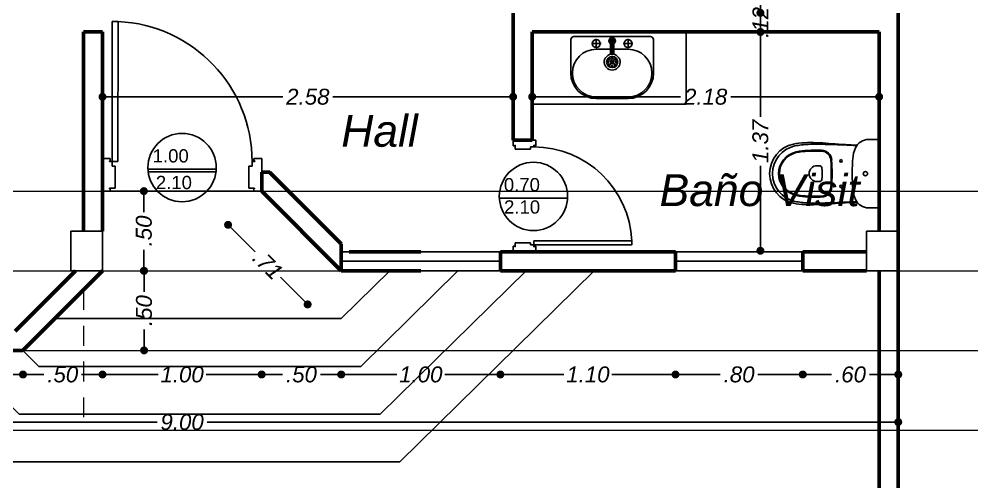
# Model space of a CAD drawing. Header units: metres. Extents: x 539 to 782, y 164 to 633.
# Drawn here: x 686.64 to 692.66, y 356.75 to 359.66 of the extents above; entities that cross this region are included whole.
import ezdxf

# ---------------------------------------------------------------- set-up
doc = ezdxf.new("R2010")
doc.units = ezdxf.units.M
doc.header["$PDMODE"] = 35
doc.linetypes.add('HIDDEN2', pattern=[0.1875, 0.125, -0.0625])
for name, color, linetype in [('ALUMINIO', 9, 'Continuous'), ('Artefactos', 30, 'Continuous'), ('COLUMNAS', 6, 'Continuous'), ('Losa', 7, 'Continuous'), ('PISOS', 251, 'Continuous'), ('PUERTAS', 16, 'Continuous'), ('TEXTO', 134, 'Continuous')]:
    doc.layers.add(name, color=color, linetype=linetype)
for name, color, linetype, lineweight in [('cota', 1, 'Continuous', 15), ('Mobiliario', 42, 'Continuous', 9), ('MURO', 4, 'Continuous', 60), ('Relleno', 251, 'HIDDEN2', 5), ('ventanas', 2, 'Continuous', 25)]:
    doc.layers.add(name, color=color, linetype=linetype, lineweight=lineweight)
doc.styles.add('ARIAL', font='ariali.ttf')
doc.styles.add('STYLE1', font='ariali.ttf')
doc.styles.add('texto', font='arial.ttf')
doc.dimstyles.new('C_50', dxfattribs={"dimscale": 0.5, "dimtxt": 0.2, "dimasz": 0.1, "dimexe": 0.1, "dimexo": 0.1, "dimgap": 0.05, "dimtad": 0, "dimzin": 4, "dimdsep": 46, "dimtxsty": 'ARIAL', "dimblk": 'DOT', "dimcen": 0.09, "dimse1": 1, "dimse2": 1, "dimclrd": 1, "dimclre": 1, "dimclrt": 2, "dimadec": 0, "dimazin": 0, "dimtfac": 1, "dimtix": 1, "dimtmove": 2, "dimatfit": 3, "dimfxl": 1, "dimtolj": 1, "dimtzin": 0, "dimarcsym": 0})

# ---------------------------------------------------------------- blocks, each defined once
blk = doc.blocks.new('LAVAMANO SIMPLE')
for p, q in [((-0.0212, 0.3465), (-0.1697, 0.198)), ((0.198, 0.3394), (0.2727, 0.2647)), ((0.2051, 0.3465), (0.2797, 0.2718)), ((0.3394, 0.198), (0.2647, 0.2727)), ((0.3465, 0.2051), (0.2718, 0.2797)), ((-0.1697, 0.1697), (0, 0)), ((-0.0392, 0.1022), (-0.0604, 0.1234)), ((-0.018, 0.1234), (-0.0604, 0.081)), ((-0.018, 0.1234), (-0.0604, 0.081)), ((-0.0392, 0.1022), (-0.0604, 0.1234)), ((-0.0141, 0.1273), (0.0495, 0.0636)), ((-0.0392, 0.1022), (-0.018, 0.081)), ((-0.0392, 0.1022), (-0.018, 0.081)), ((0.0239, 0.038), (0.0664, 0.0805)), ((0.0255, 0.0255), (0.0735, 0.0735)), ((0.038, 0.0239), (0.0805, 0.0664)), ((0.0735, 0.0735), (0.0735, 0.0835)), ((0.0735, 0.0735), (0.0835, 0.0735)), ((0.011, 0.0195), (-0.001, 0.0195)), ((0.1697, -0.1697), (0, 0)), ((0.0134, 0.0255), (0.005, 0.0339)), ((0.0134, 0.0134), (0.005, 0.005)), ((0.0134, 0.0255), (0.011, 0.0195)), ((0.011, 0.0195), (0.0134, 0.0134)), ((0.0195, 0.028), (0.0134, 0.0255)), ((0.0134, 0.0134), (0.0195, 0.011)), ((0.0195, 0.0399), (0.0195, 0.028)), ((0.0255, 0.0255), (0.0195, 0.028)), ((0.0195, 0.011), (0.0255, 0.0134)), ((0.0195, 0.011), (0.0195, -0.001)), ((0.028, 0.0195), (0.0255, 0.0255)), ((0.0255, 0.0134), (0.028, 0.0195)), ((0.0255, 0.0134), (0.0339, 0.005)), ((0.0399, 0.0195), (0.028, 0.0195)), ((0.1273, -0.0141), (0.0636, 0.0495)), ((0.1234, -0.018), (0.081, -0.0604)), ((0.1022, -0.0392), (0.081, -0.018)), ((0.1022, -0.0392), (0.1234, -0.0604)), ((0.3465, -0.0212), (0.198, -0.1697))]:
    blk.add_line(p, q)
blk.add_lwpolyline([(0.0195, -0.001), (0.005, 0.005), (-0.001, 0.0195), (0.005, 0.0339), (0.0195, 0.0399), (0.0339, 0.0339), (0.0399, 0.0195), (0.0339, 0.005)], close=True)
for centre, radius in [((-0.0392, 0.1022), 0.025), ((-0.0392, 0.1022), 0.025), ((0.1138, 0.1138), 0.035), ((0.0952, 0.1324), 0.005), ((0.1138, 0.1401), 0.005), ((0.1138, 0.1226), 0.005), ((0.1324, 0.1324), 0.005), ((0.0876, 0.1138), 0.005), ((0.0952, 0.0952), 0.005), ((0.1051, 0.1138), 0.005), ((0.1138, 0.1051), 0.005), ((0.1138, 0.0876), 0.005), ((0.1226, 0.1138), 0.005), ((0.1324, 0.0952), 0.005), ((0.1401, 0.1138), 0.005), ((0.0195, 0.0195), 0.00277), ((0.1022, -0.0392), 0.025)]:
    blk.add_circle(centre, radius)
for centre, radius, start, end in [((0.0919, 0.2333), 0.15, 45, 225), ((0.0919, 0.2333), 0.16, 45, 135), ((-0.1556, 0.1838), 0.02, 135, 225), ((0.2333, 0.0919), 0.15, 225, 45), ((0.2333, 0.0919), 0.16, 315, 45), ((0.1138, 0.1138), 0.05, 232.61679, 217.38321), ((0.0735, 0.0735), 0.01, 314.99967, 135.00059), ((0.1838, -0.1556), 0.02, 225, 315)]:
    blk.add_arc(centre, radius, start, end)
blk = doc.blocks.new('INO')
for p, q in [((-0.05, 0.3905), (-0.05, 0.3757)), ((0.05, 0.3905), (0.05, 0.3757)), ((-0.215, 0.006), (-0.215, 0.067)), ((-0.215, 0.003), (-0.215, 0.064)), ((0.215, 0.006), (0.215, 0.067)), ((0.215, 0.003), (0.215, 0.064)), ((0, 0), (-0.209, 0)), ((0, 0), (0.209, 0))]:
    blk.add_line(p, q)
for centre, radius in [((-0.08, 0.24), 0.008), ((0.08, 0.24), 0.008), ((0, 0.086), 0.0135)]:
    blk.add_circle(centre, radius)
for centre, radius, start, end in [((0, 0.4985), 0.19, 90, 168.11621), ((0, 0.492), 0.178, 90, 167.71065), ((0, 0.4985), 0.19, 11.88379, 90), ((0, 0.492), 0.178, 12.28935, 90), ((0, 0.492), 0.14, 90, 167.71065), ((0, 0.492), 0.135, 90, 167.71065), ((0, 0.492), 0.14, 12.28935, 90), ((0, 0.492), 0.135, 12.28935, 90), ((0.2055, 0.4553), 0.4, 168.11621, 177.97594), ((0.2658, 0.4341), 0.45, 167.71065, 178.4657), ((0.2658, 0.4341), 0.412, 167.71065, 178.4657), ((0.2658, 0.4341), 0.407, 167.71065, 178.4657), ((-0.2658, 0.4341), 0.407, 1.5343, 12.28935), ((-0.2658, 0.4341), 0.412, 1.5343, 12.28935), ((-0.2658, 0.4341), 0.45, 1.5343, 12.28935), ((-0.2055, 0.4553), 0.4, 2.02406, 11.88379), ((1.005, 0.427), 1.2, 177.97594, 185.31829), ((1.115, 0.398), 1.3, 177.87694, 180.89426), ((1.115, 0.398), 1.262, 177.87694, 180.89426), ((1.115, 0.398), 1.257, 177.87694, 180.89426), ((0, 0.3905), 0.05, 360, 180), ((-1.115, 0.398), 1.257, 359.10574, 2.12306), ((-1.115, 0.398), 1.262, 359.10574, 2.12306), ((-1.115, 0.398), 1.3, 359.10574, 2.12306), ((-1.005, 0.427), 1.2, 354.68171, 2.02406), ((5.3143, 0.4748), 5.5, 181.01157, 182.60847), ((5.3143, 0.4748), 5.462, 181.01157, 181.18369), ((-0.0815, 0.3633), 0.065, 181.18369, 266.74228), ((5.3143, 0.4748), 5.457, 181.01157, 181.18369), ((-0.0815, 0.3633), 0.06, 181.18369, 266.74228), ((-0.035, 0.3757), 0.015, 180, 262.94587), ((0.035, 0.3757), 0.015, 277.05413, 0), ((0.0815, 0.3633), 0.06, 273.25772, 358.81631), ((0.0815, 0.3633), 0.065, 273.25772, 358.81631), ((-5.3143, 0.4748), 5.457, 358.81631, 358.98843), ((-5.3143, 0.4748), 5.462, 358.81631, 358.98843), ((-5.3143, 0.4748), 5.5, 357.39153, 358.98843), ((-4.6749, -0.0505), 4.5, 3.64447, 4.66926), ((0, 1.796), 1.495, 266.74228, 273.25772), ((0, 0.6585), 0.3, 262.94587, 277.05413), ((4.6749, -0.0505), 4.5, 175.33074, 176.35553), ((0, 1.796), 1.5, 266.74228, 273.25772), ((14.7915, 1.0927), 15, 183.27608, 183.64309), ((14.807, 0.8488), 15, 182.38527, 182.70469), ((-14.807, 0.8488), 15, 357.29531, 357.61473), ((-14.7915, 1.0927), 15, 356.35691, 356.72392), ((-0.125, 0.067), 0.09, 114.01521, 180), ((-0.0802, -0.0335), 0.2, 93.53841, 114.01513), ((0, -1.331), 1.5, 90, 93.53839), ((0, -1.331), 1.5, 86.46161, 90), ((0.0802, -0.0335), 0.2, 65.98487, 86.46159), ((0.125, 0.067), 0.09, 360, 65.98479), ((-0.209, 0.006), 0.006, 180, 270), ((0.209, 0.006), 0.006, 270, 0)]:
    blk.add_arc(centre, radius, start, end)
blk = doc.blocks.new('p 4')
for p, q in [((-0.0782, 0.852), (-0.0484, 0.852)), ((-0.0782, 0.1485), (-0.0782, 0.852)), ((-0.0484, 0.1485), (-0.0484, 0.852)), ((-0.8003, 0.1641), (-0.7612, 0.1641)), ((-0.8003, 0.1641), (-0.8003, 0)), ((-0.7651, 0.1524), (-0.7612, 0.1524)), ((-0.7651, 0.1485), (-0.7651, 0.1524)), ((-0.7651, 0.1485), (-0.7519, 0.1485)), ((-0.7612, 0.1524), (-0.7612, 0.1641)), ((-0.7519, 0.1251), (-0.7519, 0.1485)), ((-0.0782, 0.1485), (-0.0484, 0.1485)), ((-0.0352, 0.1485), (-0.0484, 0.1485)), ((-0.0484, 0.1251), (-0.0484, 0.1485)), ((-0.0391, 0.1524), (-0.0391, 0.1641)), ((0, 0.1641), (-0.0391, 0.1641)), ((-0.0352, 0.1524), (-0.0391, 0.1524)), ((-0.0352, 0.1485), (-0.0352, 0.1524)), ((0, 0.1641), (0, 0)), ((-0.7519, 0.1251), (-0.7363, 0.1251)), ((-0.7363, 0.1251), (-0.7363, 0.0156)), ((-0.0484, 0.1251), (-0.064, 0.1251)), ((-0.064, 0.1251), (-0.064, 0.0156)), ((-0.7651, 0.0156), (-0.7651, 0.0117)), ((-0.7651, 0.0156), (-0.7363, 0.0156)), ((-0.7651, 0.0117), (-0.7612, 0.0117)), ((-0.7612, 0.0117), (-0.7612, 0)), ((-0.0352, 0.0156), (-0.064, 0.0156)), ((-0.0391, 0.0117), (-0.0391, 0)), ((-0.0352, 0.0117), (-0.0391, 0.0117)), ((0, 0), (-0.0391, 0)), ((-0.0352, 0.0156), (-0.0352, 0.0117)), ((-0.8003, 0), (-0.7612, 0))]:
    blk.add_line(p, q)
blk.add_arc((-0.0472, 0.148), 0.7047, 92.5192, 179.9609)
blk = doc.blocks.new('_Dot')
at = {"color": 0, "linetype": 'ByBlock', "lineweight": -2}
blk.add_line((-0.5, 0), (-1, 0), dxfattribs=at)
at = {"color": 0, "linetype": 'ByBlock', "const_width": 0.5}
blk.add_lwpolyline([(-0.25, 0, 1), (0.25, 0, 1)], format="xyb", close=True, dxfattribs=at)
blk = doc.blocks.new('*D74')
at = {"layer": 'cota', "color": 1, "lineweight": -2, "transparency": 16777216}
for p, q in [((683.3333, 360.2616), (685.0053, 360.2616)), ((686.9933, 360.2616), (685.3212, 360.2616))]:
    blk.add_line(p, q, dxfattribs=at)
at = {"layer": 'Defpoints', "color": 0, "transparency": 16777216}
for p in [(687.0433, 360.2616), (683.2833, 359.5762), (687.0433, 359.5762)]:
    blk.add_point(p, dxfattribs=at)
at = {"layer": 'cota', "color": 1, "lineweight": -2, "transparency": 16777216, "xscale": 0.05, "yscale": 0.05, "zscale": 0.05, "rotation": 180}
blk.add_blockref('_Dot', (683.2833, 360.2616), dxfattribs=at)
at = {"layer": 'cota', "color": 1, "lineweight": -2, "transparency": 16777216, "xscale": 0.05, "yscale": 0.05, "zscale": 0.05}
blk.add_blockref('_Dot', (687.0433, 360.2616), dxfattribs=at)
at = {"layer": 'cota', "color": 2, "transparency": 16777216, "insert": (685.1633, 360.2616), "char_height": 0.1, "attachment_point": 5, "style": 'ARIAL'}
blk.add_mtext('\\A1;3.76', dxfattribs=at)
blk = doc.blocks.new('*D82')
at = {"layer": 'Defpoints', "color": 0, "transparency": 16777216}
for p in [(689.7433, 359.1693), (687.1633, 359.0762), (689.7433, 359.0762)]:
    blk.add_point(p, dxfattribs=at)
at = {"layer": 'MURO', "color": 1, "lineweight": -2, "transparency": 16777216}
for p, q in [((687.2133, 359.1693), (688.2958, 359.1693)), ((689.6933, 359.1693), (688.6107, 359.1693))]:
    blk.add_line(p, q, dxfattribs=at)
at = {"layer": 'MURO', "color": 1, "lineweight": -2, "transparency": 16777216, "xscale": 0.05, "yscale": 0.05, "zscale": 0.05, "rotation": 180}
blk.add_blockref('_Dot', (687.1633, 359.1693), dxfattribs=at)
at = {"layer": 'MURO', "color": 1, "lineweight": -2, "transparency": 16777216, "xscale": 0.05, "yscale": 0.05, "zscale": 0.05}
blk.add_blockref('_Dot', (689.7433, 359.1693), dxfattribs=at)
at = {"layer": 'MURO', "color": 2, "transparency": 16777216, "insert": (688.4533, 359.1693), "char_height": 0.1, "attachment_point": 5, "style": 'ARIAL'}
blk.add_mtext('\\A1;2.58', dxfattribs=at)
blk = doc.blocks.new('*D83')
at = {"layer": 'Defpoints', "color": 0, "transparency": 16777216}
for p in [(689.8633, 359.1693), (692.0433, 359.1693), (692.0433, 359.1693)]:
    blk.add_point(p, dxfattribs=at)
at = {"layer": 'MURO', "color": 1, "lineweight": -2, "transparency": 16777216}
for p, q in [((689.9133, 359.1693), (690.7958, 359.1693)), ((691.9933, 359.1693), (691.1107, 359.1693))]:
    blk.add_line(p, q, dxfattribs=at)
at = {"layer": 'MURO', "color": 1, "lineweight": -2, "transparency": 16777216, "xscale": 0.05, "yscale": 0.05, "zscale": 0.05, "rotation": 180}
blk.add_blockref('_Dot', (689.8633, 359.1693), dxfattribs=at)
at = {"layer": 'MURO', "color": 1, "lineweight": -2, "transparency": 16777216, "xscale": 0.05, "yscale": 0.05, "zscale": 0.05}
blk.add_blockref('_Dot', (692.0433, 359.1693), dxfattribs=at)
at = {"layer": 'MURO', "color": 2, "transparency": 16777216, "insert": (690.9533, 359.1693), "char_height": 0.1, "attachment_point": 5, "style": 'ARIAL'}
blk.add_mtext('\\A1;2.18', dxfattribs=at)
blk = doc.blocks.new('*D88')
at = {"layer": 'cota', "color": 1, "lineweight": -2, "transparency": 16777216}
for p, q in [((691.2972, 359.5265), (691.2972, 359.0428)), ((691.2972, 358.2523), (691.2972, 358.7361))]:
    blk.add_line(p, q, dxfattribs=at)
at = {"layer": 'Defpoints', "color": 0, "transparency": 16777216}
for p in [(691.2972, 359.5765), (691.2972, 359.5765), (691.3356, 358.2023)]:
    blk.add_point(p, dxfattribs=at)
at = {"layer": 'cota', "color": 1, "lineweight": -2, "transparency": 16777216, "xscale": 0.05, "yscale": 0.05, "zscale": 0.05}
for p, rotation in [((691.2972, 359.5765), 90), ((691.2972, 358.2023), 270)]:
    blk.add_blockref('_Dot', p, dxfattribs=dict(at, rotation=rotation))
at = {"layer": 'cota', "color": 2, "transparency": 16777216, "insert": (691.2972, 358.8894), "char_height": 0.1, "attachment_point": 5, "rotation": 90, "style": 'ARIAL'}
blk.add_mtext('\\A1;1.37', dxfattribs=at)
blk = doc.blocks.new('*D89')
at = {"layer": 'cota', "color": 1, "lineweight": -2, "transparency": 16777216}
for p, q in [((691.2972, 359.7465), (691.2972, 359.7965)), ((691.2972, 359.5762), (691.2972, 359.6965)), ((691.2972, 359.5262), (691.2972, 359.4762))]:
    blk.add_line(p, q, dxfattribs=at)
at = {"layer": 'Defpoints', "color": 0, "transparency": 16777216}
for p in [(691.2972, 359.6965), (691.2972, 359.6965), (691.2972, 359.5762)]:
    blk.add_point(p, dxfattribs=at)
at = {"layer": 'cota', "color": 1, "lineweight": -2, "transparency": 16777216, "xscale": 0.05, "yscale": 0.05, "zscale": 0.05}
for p, rotation in [((691.2972, 359.6965), 270), ((691.2972, 359.5762), 90)]:
    blk.add_blockref('_Dot', p, dxfattribs=dict(at, rotation=rotation))
at = {"layer": 'cota', "color": 2, "transparency": 16777216, "insert": (691.2972, 359.6364), "char_height": 0.1, "attachment_point": 5, "rotation": 90, "style": 'ARIAL'}
blk.add_mtext('\\A1;.12', dxfattribs=at)
blk = doc.blocks.new('*D114')
at = {"layer": 'cota', "color": 1, "lineweight": -2, "transparency": 16777216}
for p, q in [((687.4231, 358.5269), (687.4231, 358.4453)), ((687.4231, 358.1262), (687.4231, 358.2079))]:
    blk.add_line(p, q, dxfattribs=at)
at = {"layer": 'Defpoints', "color": 0, "transparency": 16777216}
for p in [(687.1636, 358.5769), (687.4231, 358.5769), (687.1633, 358.0762)]:
    blk.add_point(p, dxfattribs=at)
at = {"layer": 'cota', "color": 1, "lineweight": -2, "transparency": 16777216, "xscale": 0.05, "yscale": 0.05, "zscale": 0.05}
for p, rotation in [((687.4231, 358.5769), 90), ((687.4231, 358.0762), 270)]:
    blk.add_blockref('_Dot', p, dxfattribs=dict(at, rotation=rotation))
at = {"layer": 'cota', "color": 2, "transparency": 16777216, "insert": (687.4231, 358.3266), "char_height": 0.1, "attachment_point": 5, "rotation": 90, "style": 'ARIAL'}
blk.add_mtext('\\A1;.50', dxfattribs=at)
blk = doc.blocks.new('*D115')
at = {"layer": 'cota', "color": 1, "lineweight": -2, "transparency": 16777216}
for p, q in [((687.9876, 358.3299), (688.1226, 358.1949)), ((688.4169, 357.9006), (688.282, 358.0355))]:
    blk.add_line(p, q, dxfattribs=at)
at = {"layer": 'Defpoints', "color": 0, "transparency": 16777216}
for p in [(688.1633, 358.5762), (687.9523, 358.3652), (688.6633, 358.0762)]:
    blk.add_point(p, dxfattribs=at)
at = {"layer": 'cota', "color": 1, "lineweight": -2, "transparency": 16777216, "xscale": 0.05, "yscale": 0.05, "zscale": 0.05}
for p, rotation in [((687.9523, 358.3652), 134.9999999990685), ((688.4523, 357.8652), 314.9999999990686)]:
    blk.add_blockref('_Dot', p, dxfattribs=dict(at, rotation=rotation))
at = {"layer": 'cota', "color": 2, "transparency": 16777216, "insert": (688.2023, 358.1152), "char_height": 0.1, "attachment_point": 5, "rotation": 315, "style": 'ARIAL'}
blk.add_mtext('\\A1;.71', dxfattribs=at)
blk = doc.blocks.new('*D388')
at = {"layer": 'cota', "color": 1, "lineweight": -2, "transparency": 16777216}
for p, q in [((686.2133, 357.4251), (686.2947, 357.4251)), ((686.6136, 357.4251), (686.5322, 357.4251))]:
    blk.add_line(p, q, dxfattribs=at)
at = {"layer": 'Defpoints', "color": 0, "transparency": 16777216}
for p in [(686.1633, 357.7799), (686.6636, 357.7801), (686.6636, 357.4251)]:
    blk.add_point(p, dxfattribs=at)
at = {"layer": 'cota', "color": 1, "lineweight": -2, "transparency": 16777216, "xscale": 0.05, "yscale": 0.05, "zscale": 0.05, "rotation": 180}
blk.add_blockref('_Dot', (686.1633, 357.4251), dxfattribs=at)
at = {"layer": 'cota', "color": 1, "lineweight": -2, "transparency": 16777216, "xscale": 0.05, "yscale": 0.05, "zscale": 0.05}
blk.add_blockref('_Dot', (686.6636, 357.4251), dxfattribs=at)
at = {"layer": 'cota', "color": 2, "transparency": 16777216, "insert": (686.4134, 357.4251), "char_height": 0.1, "attachment_point": 5, "style": 'ARIAL'}
blk.add_mtext('\\A1;.50', dxfattribs=at)
blk = doc.blocks.new('*D389')
at = {"layer": 'cota', "color": 1, "lineweight": -2, "transparency": 16777216}
for p, q in [((687.2133, 357.4251), (687.512, 357.4251)), ((688.1133, 357.4251), (687.8145, 357.4251))]:
    blk.add_line(p, q, dxfattribs=at)
at = {"layer": 'Defpoints', "color": 0, "transparency": 16777216}
for p in [(688.1633, 358.7799), (687.1633, 358.2799), (688.1633, 357.4251)]:
    blk.add_point(p, dxfattribs=at)
at = {"layer": 'cota', "color": 1, "lineweight": -2, "transparency": 16777216, "xscale": 0.05, "yscale": 0.05, "zscale": 0.05, "rotation": 180}
blk.add_blockref('_Dot', (687.1633, 357.4251), dxfattribs=at)
at = {"layer": 'cota', "color": 1, "lineweight": -2, "transparency": 16777216, "xscale": 0.05, "yscale": 0.05, "zscale": 0.05}
blk.add_blockref('_Dot', (688.1633, 357.4251), dxfattribs=at)
at = {"layer": 'cota', "color": 2, "transparency": 16777216, "insert": (687.6633, 357.4251), "char_height": 0.1, "attachment_point": 5, "style": 'ARIAL'}
blk.add_mtext('\\A1;1.00', dxfattribs=at)
blk = doc.blocks.new('*D390')
at = {"layer": 'cota', "color": 1, "lineweight": -2, "transparency": 16777216}
for p, q in [((688.2133, 357.4251), (688.2946, 357.4251)), ((688.6133, 357.4251), (688.532, 357.4251))]:
    blk.add_line(p, q, dxfattribs=at)
at = {"layer": 'Defpoints', "color": 0, "transparency": 16777216}
for p in [(688.1633, 358.7799), (688.6633, 358.2799), (688.6633, 357.4251)]:
    blk.add_point(p, dxfattribs=at)
at = {"layer": 'cota', "color": 1, "lineweight": -2, "transparency": 16777216, "xscale": 0.05, "yscale": 0.05, "zscale": 0.05, "rotation": 180}
blk.add_blockref('_Dot', (688.1633, 357.4251), dxfattribs=at)
at = {"layer": 'cota', "color": 1, "lineweight": -2, "transparency": 16777216, "xscale": 0.05, "yscale": 0.05, "zscale": 0.05}
blk.add_blockref('_Dot', (688.6633, 357.4251), dxfattribs=at)
at = {"layer": 'cota', "color": 2, "transparency": 16777216, "insert": (688.4133, 357.4251), "char_height": 0.1, "attachment_point": 5, "style": 'ARIAL'}
blk.add_mtext('\\A1;.50', dxfattribs=at)
blk = doc.blocks.new('*D391')
at = {"layer": 'cota', "color": 1, "lineweight": -2, "transparency": 16777216}
for p, q in [((688.7133, 357.4251), (689.012, 357.4251)), ((689.6133, 357.4251), (689.3145, 357.4251))]:
    blk.add_line(p, q, dxfattribs=at)
at = {"layer": 'Defpoints', "color": 0, "transparency": 16777216}
for p in [(688.6633, 358.2799), (689.6633, 358.2799), (689.6633, 357.4251)]:
    blk.add_point(p, dxfattribs=at)
at = {"layer": 'cota', "color": 1, "lineweight": -2, "transparency": 16777216, "xscale": 0.05, "yscale": 0.05, "zscale": 0.05, "rotation": 180}
blk.add_blockref('_Dot', (688.6633, 357.4251), dxfattribs=at)
at = {"layer": 'cota', "color": 1, "lineweight": -2, "transparency": 16777216, "xscale": 0.05, "yscale": 0.05, "zscale": 0.05}
blk.add_blockref('_Dot', (689.6633, 357.4251), dxfattribs=at)
at = {"layer": 'cota', "color": 2, "transparency": 16777216, "insert": (689.1633, 357.4251), "char_height": 0.1, "attachment_point": 5, "style": 'ARIAL'}
blk.add_mtext('\\A1;1.00', dxfattribs=at)
blk = doc.blocks.new('*D392')
at = {"layer": 'cota', "color": 1, "lineweight": -2, "transparency": 16777216}
for p, q in [((689.7133, 357.4251), (690.062, 357.4251)), ((690.7133, 357.4251), (690.3645, 357.4251))]:
    blk.add_line(p, q, dxfattribs=at)
at = {"layer": 'Defpoints', "color": 0, "transparency": 16777216}
for p in [(689.6633, 358.2799), (690.7633, 358.2799), (690.7633, 357.4251)]:
    blk.add_point(p, dxfattribs=at)
at = {"layer": 'cota', "color": 1, "lineweight": -2, "transparency": 16777216, "xscale": 0.05, "yscale": 0.05, "zscale": 0.05, "rotation": 180}
blk.add_blockref('_Dot', (689.6633, 357.4251), dxfattribs=at)
at = {"layer": 'cota', "color": 1, "lineweight": -2, "transparency": 16777216, "xscale": 0.05, "yscale": 0.05, "zscale": 0.05}
blk.add_blockref('_Dot', (690.7633, 357.4251), dxfattribs=at)
at = {"layer": 'cota', "color": 2, "transparency": 16777216, "insert": (690.2133, 357.4251), "char_height": 0.1, "attachment_point": 5, "style": 'ARIAL'}
blk.add_mtext('\\A1;1.10', dxfattribs=at)
blk = doc.blocks.new('*D393')
at = {"layer": 'cota', "color": 1, "lineweight": -2, "transparency": 16777216}
for p, q in [((690.8133, 357.4251), (691.0446, 357.4251)), ((691.5133, 357.4251), (691.282, 357.4251))]:
    blk.add_line(p, q, dxfattribs=at)
at = {"layer": 'Defpoints', "color": 0, "transparency": 16777216}
for p in [(690.7633, 358.2799), (691.5633, 358.2799), (691.5633, 357.4251)]:
    blk.add_point(p, dxfattribs=at)
at = {"layer": 'cota', "color": 1, "lineweight": -2, "transparency": 16777216, "xscale": 0.05, "yscale": 0.05, "zscale": 0.05, "rotation": 180}
blk.add_blockref('_Dot', (690.7633, 357.4251), dxfattribs=at)
at = {"layer": 'cota', "color": 1, "lineweight": -2, "transparency": 16777216, "xscale": 0.05, "yscale": 0.05, "zscale": 0.05}
blk.add_blockref('_Dot', (691.5633, 357.4251), dxfattribs=at)
at = {"layer": 'cota', "color": 2, "transparency": 16777216, "insert": (691.1633, 357.4251), "char_height": 0.1, "attachment_point": 5, "style": 'ARIAL'}
blk.add_mtext('\\A1;.80', dxfattribs=at)
blk = doc.blocks.new('*D394')
at = {"layer": 'cota', "color": 1, "lineweight": -2, "transparency": 16777216}
for p, q in [((691.6133, 357.4251), (691.7446, 357.4251)), ((692.1133, 357.4251), (691.982, 357.4251))]:
    blk.add_line(p, q, dxfattribs=at)
at = {"layer": 'Defpoints', "color": 0, "transparency": 16777216}
for p in [(691.5633, 358.2799), (692.1633, 358.2799), (692.1633, 357.4251)]:
    blk.add_point(p, dxfattribs=at)
at = {"layer": 'cota', "color": 1, "lineweight": -2, "transparency": 16777216, "xscale": 0.05, "yscale": 0.05, "zscale": 0.05, "rotation": 180}
blk.add_blockref('_Dot', (691.5633, 357.4251), dxfattribs=at)
at = {"layer": 'cota', "color": 1, "lineweight": -2, "transparency": 16777216, "xscale": 0.05, "yscale": 0.05, "zscale": 0.05}
blk.add_blockref('_Dot', (692.1633, 357.4251), dxfattribs=at)
at = {"layer": 'cota', "color": 2, "transparency": 16777216, "insert": (691.8633, 357.4251), "char_height": 0.1, "attachment_point": 5, "style": 'ARIAL'}
blk.add_mtext('\\A1;.60', dxfattribs=at)
blk = doc.blocks.new('*D395')
at = {"layer": 'cota', "color": 1, "lineweight": -2, "transparency": 16777216}
for p, q in [((683.2133, 357.1261), (687.5064, 357.1261)), ((692.1133, 357.1261), (687.8202, 357.1261))]:
    blk.add_line(p, q, dxfattribs=at)
at = {"layer": 'Defpoints', "color": 0, "transparency": 16777216}
for p in [(683.1633, 358.5919), (692.1633, 358.5919), (692.1633, 357.1261)]:
    blk.add_point(p, dxfattribs=at)
at = {"layer": 'cota', "color": 1, "lineweight": -2, "transparency": 16777216, "xscale": 0.05, "yscale": 0.05, "zscale": 0.05, "rotation": 180}
blk.add_blockref('_Dot', (683.1633, 357.1261), dxfattribs=at)
at = {"layer": 'cota', "color": 1, "lineweight": -2, "transparency": 16777216, "xscale": 0.05, "yscale": 0.05, "zscale": 0.05}
blk.add_blockref('_Dot', (692.1633, 357.1261), dxfattribs=at)
at = {"layer": 'cota', "color": 2, "transparency": 16777216, "insert": (687.6633, 357.1261), "char_height": 0.1, "attachment_point": 5, "style": 'ARIAL'}
blk.add_mtext('\\A1;9.00', dxfattribs=at)
blk = doc.blocks.new('*D396')
at = {"layer": 'cota', "color": 1, "lineweight": -2, "transparency": 16777216}
for p, q in [((687.4244, 358.0262), (687.4244, 357.9451)), ((687.4244, 357.6265), (687.4244, 357.7076))]:
    blk.add_line(p, q, dxfattribs=at)
at = {"layer": 'Defpoints', "color": 0, "transparency": 16777216}
for p in [(687.1633, 358.0762), (686.6636, 357.5765), (687.4244, 357.5765)]:
    blk.add_point(p, dxfattribs=at)
at = {"layer": 'cota', "color": 1, "lineweight": -2, "transparency": 16777216, "xscale": 0.05, "yscale": 0.05, "zscale": 0.05}
for p, rotation in [((687.4244, 358.0762), 90), ((687.4244, 357.5765), 270)]:
    blk.add_blockref('_Dot', p, dxfattribs=dict(at, rotation=rotation))
at = {"layer": 'cota', "color": 2, "transparency": 16777216, "insert": (687.4244, 357.8264), "char_height": 0.1, "attachment_point": 5, "rotation": 90, "style": 'ARIAL'}
blk.add_mtext('\\A1;.50', dxfattribs=at)
blk = doc.blocks.new('*D407')
at = {"layer": 'cota', "color": 1, "lineweight": -2, "transparency": 16777216}
for p, q in [((686.7136, 357.4251), (686.7947, 357.4251)), ((687.1133, 357.4251), (687.0322, 357.4251))]:
    blk.add_line(p, q, dxfattribs=at)
at = {"layer": 'Defpoints', "color": 0, "transparency": 16777216}
for p in [(687.1633, 358.4807), (686.6636, 357.981), (687.1633, 357.4251)]:
    blk.add_point(p, dxfattribs=at)
at = {"layer": 'cota', "color": 1, "lineweight": -2, "transparency": 16777216, "xscale": 0.05, "yscale": 0.05, "zscale": 0.05, "rotation": 180}
blk.add_blockref('_Dot', (686.6636, 357.4251), dxfattribs=at)
at = {"layer": 'cota', "color": 1, "lineweight": -2, "transparency": 16777216, "xscale": 0.05, "yscale": 0.05, "zscale": 0.05}
blk.add_blockref('_Dot', (687.1633, 357.4251), dxfattribs=at)
at = {"layer": 'cota', "color": 2, "transparency": 16777216, "insert": (686.9134, 357.4251), "char_height": 0.1, "attachment_point": 5, "style": 'ARIAL'}
blk.add_mtext('\\A1;.50', dxfattribs=at)
blk = doc.blocks.new('*D459')
at = {"layer": 'Defpoints', "color": 0, "transparency": 16777216}
for p in [(687.0433, 360.2616), (688.8433, 359.9982), (687.0433, 359.5765)]:
    blk.add_point(p, dxfattribs=at)
at = {"layer": 'PUERTAS', "color": 1, "lineweight": -2, "transparency": 16777216}
for p, q in [((687.0933, 360.2616), (687.792, 360.2616)), ((688.7933, 360.2616), (688.0945, 360.2616))]:
    blk.add_line(p, q, dxfattribs=at)
at = {"layer": 'PUERTAS', "color": 1, "lineweight": -2, "transparency": 16777216, "xscale": 0.05, "yscale": 0.05, "zscale": 0.05, "rotation": 180}
blk.add_blockref('_Dot', (687.0433, 360.2616), dxfattribs=at)
at = {"layer": 'PUERTAS', "color": 1, "lineweight": -2, "transparency": 16777216, "xscale": 0.05, "yscale": 0.05, "zscale": 0.05}
blk.add_blockref('_Dot', (688.8433, 360.2616), dxfattribs=at)
at = {"layer": 'PUERTAS', "color": 2, "transparency": 16777216, "insert": (687.9433, 360.2616), "char_height": 0.1, "attachment_point": 5, "style": 'ARIAL'}
blk.add_mtext('\\A1;1.80', dxfattribs=at)

msp = doc.modelspace()

# ---------------------------------------------------------------- linework, layer by layer
at = {"layer": 'ALUMINIO'}
for p, q in [((688.6633, 358.1365), (689.6633, 358.1362)), ((690.7633, 358.1362), (691.5633, 358.1362))]:
    msp.add_line(p, q, dxfattribs=at)
at = {"layer": 'Artefactos'}
for p, q in [((690.8304, 359.1234), (690.8304, 359.5762)), ((689.8633, 359.1234), (690.8304, 359.1234))]:
    msp.add_line(p, q, dxfattribs=at)
at = {"layer": 'COLUMNAS'}
for points in [[(686.9633, 358.3262), (687.1633, 358.3262), (687.1633, 358.0762), (686.9633, 358.0762), (686.9633, 358.3262)], [(691.9633, 358.3262), (692.1633, 358.3262), (692.1633, 358.0762), (691.9633, 358.0762), (691.9633, 358.3262)]]:
    msp.add_lwpolyline(points, dxfattribs=at)
at = {"layer": 'Losa'}
for p, q in [((688.6633, 357.7762), (688.9685, 358.0762)), ((688.786, 357.4762), (689.3964, 358.0762)), ((688.9088, 357.1762), (689.8244, 358.0762)), ((689.0316, 356.8762), (690.2523, 358.0762)), ((686.8633, 357.7762), (688.6633, 357.7762)), ((686.2393, 357.5765), (686.6396, 357.1762)), ((686.6636, 357.5765), (686.7639, 357.4762)), ((686.7639, 357.4762), (688.786, 357.4762)), ((686.6396, 357.1762), (688.9088, 357.1762)), ((686.5153, 356.8762), (689.0316, 356.8762))]:
    msp.add_line(p, q, dxfattribs=at)
at = {"layer": 'Mobiliario'}
for p, q in [((680.1633, 358.5762), (692.6633, 358.5762)), ((680.1633, 358.0762), (692.6633, 358.0762)), ((680.1633, 357.5762), (692.6633, 357.5762)), ((680.1633, 357.0762), (692.6633, 357.0762))]:
    msp.add_line(p, q, dxfattribs=at)
at = {"layer": 'MURO'}
for p, q in [((692.1633, 361.8262), (692.1633, 359.5765)), ((689.7433, 359.6965), (689.7433, 358.8965)), ((687.0433, 359.5765), (687.0433, 358.3262)), ((687.1633, 359.5765), (687.0433, 359.5765)), ((687.1633, 359.5765), (687.1633, 358.3262)), ((692.0433, 359.5765), (689.8633, 359.5765)), ((689.8633, 359.5765), (689.8633, 358.8965)), ((692.0433, 358.3265), (692.0433, 359.5765)), ((692.1633, 358.0765), (692.1633, 359.5765)), ((689.7433, 358.8965), (689.8633, 358.8965)), ((688.1633, 358.5762), (688.1633, 358.6962)), ((688.1633, 358.6962), (688.2141, 358.6962)), ((688.6633, 358.2462), (688.213, 358.6962)), ((688.6633, 358.0765), (688.1633, 358.5762)), ((688.6633, 358.0762), (688.6633, 358.2462)), ((688.713, 358.1965), (689.1633, 358.1965)), ((689.6633, 358.1962), (689.6633, 358.0762)), ((689.6633, 358.1962), (690.7633, 358.1962)), ((690.7633, 358.1962), (690.7633, 358.0762)), ((691.5633, 358.0762), (691.5633, 358.1962)), ((691.5633, 358.1962), (691.9633, 358.1962)), ((686.9936, 358.0762), (686.6139, 357.6965)), ((687.1633, 358.0762), (686.6636, 357.5765)), ((688.6633, 358.0765), (689.1633, 358.0765)), ((689.6633, 358.0762), (690.7633, 358.0762)), ((691.5633, 358.0762), (691.9633, 358.0762)), ((692.0433, 358.0762), (692.0433, 354.1962)), ((692.1633, 358.0762), (692.1633, 354.0762)), ((686.6636, 357.5765), (686.1633, 357.5765))]:
    msp.add_line(p, q, dxfattribs=at)
at = {"layer": 'PISOS'}
msp.add_line((687.1636, 358.5769), (688.1633, 358.5769), dxfattribs=at)
at = {"layer": 'PUERTAS', "ltscale": 0.02}
for centre in [(687.6633, 358.7249), (689.8713, 358.5437)]:
    msp.add_circle(centre, 0.2147, dxfattribs=at)
at = {"layer": 'Relleno'}
for p, q in [((687.0433, 357.9562), (687.0433, 357.0762)), ((687.0433, 357.0762), (692.1633, 357.0762))]:
    msp.add_line(p, q, dxfattribs=at)
at = {"layer": 'TEXTO'}
for p, q in [((687.878, 358.7149), (687.4488, 358.7149)), ((687.8762, 358.6973), (687.4468, 358.6973)), ((690.086, 358.5337), (689.6569, 358.5337))]:
    msp.add_line(p, q, dxfattribs=at)
at = {"layer": 'ventanas'}
for p, q in [((688.6633, 358.1965), (689.6633, 358.1962)), ((691.5633, 358.1962), (690.7633, 358.1962)), ((689.6633, 358.0762), (688.6633, 358.0762)), ((690.7633, 358.0762), (691.5633, 358.0762))]:
    msp.add_line(p, q, dxfattribs=at)

# ---------------------------------------------------------------- block references
at = {"layer": 'Artefactos'}
for name, p, rotation in [('LAVAMANO SIMPLE', (690.3657, 359.5483), 225.0000000000093), ('INO', (692.0433, 358.6866), 90)]:
    msp.add_blockref(name, p, dxfattribs=dict(at, rotation=rotation))
at = {"layer": 'PUERTAS'}
for p, xscale, yscale, zscale, rotation in [((687.1626, 358.5769), -1.250389277803158, 1.250389277803038, 1.25038927780315, 359.9607151208776), ((689.7433, 358.1962), 0.8750223536967496, 0.8750223536967496, 0.8750223536967496, 269.9999997588997)]:
    msp.add_blockref('p 4', p, dxfattribs=dict(at, xscale=xscale, yscale=yscale, zscale=zscale, rotation=rotation))

# ---------------------------------------------------------------- texts
at = {"layer": 'TEXTO', "style": 'STYLE1'}
for s, p in [('Hall', (688.6633, 358.8557)), ('Baño Visit', (690.6633, 358.4829))]:
    msp.add_text(s, height=0.2, rotation=360, dxfattribs=at).set_placement(p)
at = {"layer": 'TEXTO', "color": 1, "style": 'texto'}
for s, p in [('1.00', (687.4786, 358.7569)), ('2.10', (687.4986, 358.5894)), ('0.70', (689.6852, 358.5757)), ('2.10', (689.6864, 358.4357))]:
    msp.add_text(s, height=0.08331, rotation=359.9886, dxfattribs=at).set_placement(p)

# ---------------------------------------------------------------- dimensions: what is measured, and where the dimension line sits
at = {"layer": 'cota'}
for base, p1, p2, picture, middle in [((687.0433, 360.2616), (683.2833, 359.5762), (687.0433, 359.5762), '*D74', (685.1633, 360.2616)), ((688.1633, 357.4251), (687.1633, 358.2799), (688.1633, 358.7799), '*D389', (687.6633, 357.4251)), ((688.6633, 357.4251), (688.1633, 358.7799), (688.6633, 358.2799), '*D390', (688.4133, 357.4251)), ((692.1633, 357.1261), (683.1633, 358.5919), (692.1633, 358.5919), '*D395', (687.6633, 357.1261)), ((687.1633, 357.4251), (686.6636, 357.981), (687.1633, 358.4807), '*D407', (686.9134, 357.4251)), ((689.6633, 357.4251), (688.6633, 358.2799), (689.6633, 358.2799), '*D391', (689.1633, 357.4251)), ((690.7633, 357.4251), (689.6633, 358.2799), (690.7633, 358.2799), '*D392', (690.2133, 357.4251)), ((691.5633, 357.4251), (690.7633, 358.2799), (691.5633, 358.2799), '*D393', (691.1633, 357.4251)), ((692.1633, 357.4251), (691.5633, 358.2799), (692.1633, 358.2799), '*D394', (691.8633, 357.4251)), ((686.6636, 357.4251), (686.1633, 357.7799), (686.6636, 357.7801), '*D388', (686.4134, 357.4251))]:
    dim = msp.add_linear_dim(base=base, p1=p1, p2=p2, dimstyle='C_50', dxfattribs=at)
    dim.commit()
    dim.dimension.update_dxf_attribs({"geometry": picture, "text_midpoint": middle})
for base, p1, p2, picture, middle in [((691.2972, 359.6965), (691.2972, 359.5762), (691.2972, 359.6965), '*D89', (691.2972, 359.6364)), ((691.2972, 359.5765), (691.3356, 358.2023), (691.2972, 359.5765), '*D88', (691.2972, 358.8894)), ((687.4231, 358.5769), (687.1633, 358.0762), (687.1636, 358.5769), '*D114', (687.4231, 358.3266)), ((687.4244, 357.5765), (687.1633, 358.0762), (686.6636, 357.5765), '*D396', (687.4244, 357.8264))]:
    dim = msp.add_linear_dim(base=base, p1=p1, p2=p2, angle=90, dimstyle='C_50', dxfattribs=at)
    dim.commit()
    dim.dimension.update_dxf_attribs({"geometry": picture, "text_midpoint": middle})
dim = msp.add_aligned_dim(p1=(688.6633, 358.0762), p2=(688.1633, 358.5762), distance=0.2984, dimstyle='C_50', dxfattribs=at)
dim.commit()
dim.dimension.update_dxf_attribs({"geometry": '*D115', "text_midpoint": (688.2023, 358.1152)})
at = {"layer": 'MURO'}
for base, p1, p2, picture, middle in [((689.7433, 359.1693), (687.1633, 359.0762), (689.7433, 359.0762), '*D82', (688.4533, 359.1693)), ((692.0433, 359.1693), (689.8633, 359.1693), (692.0433, 359.1693), '*D83', (690.9533, 359.1693))]:
    dim = msp.add_linear_dim(base=base, p1=p1, p2=p2, dimstyle='C_50', dxfattribs=at)
    dim.commit()
    dim.dimension.update_dxf_attribs({"geometry": picture, "text_midpoint": middle})
at = {"layer": 'PUERTAS'}
dim = msp.add_linear_dim(base=(687.0433, 360.2616), p1=(688.8433, 359.9982), p2=(687.0433, 359.5765), dimstyle='C_50', dxfattribs=at)
dim.commit()
dim.dimension.update_dxf_attribs({"geometry": '*D459', "text_midpoint": (687.9433, 360.2616)})

doc.saveas('drawing.dxf')
